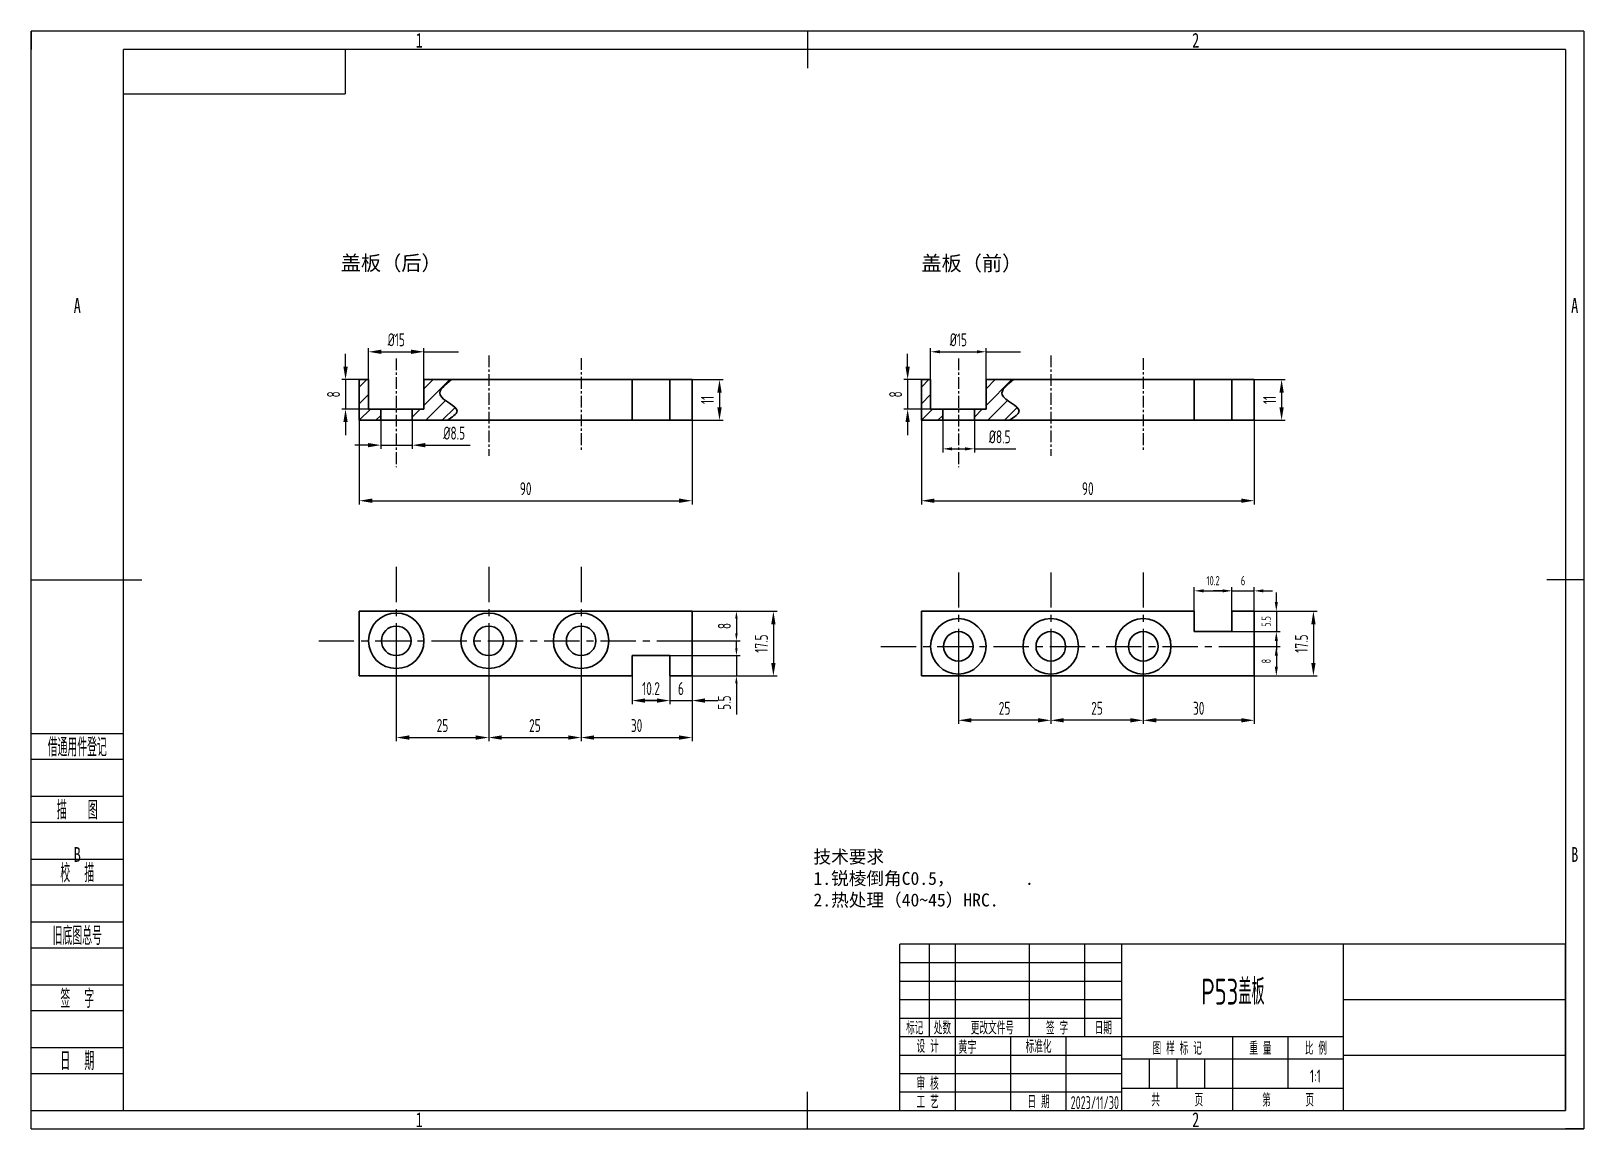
# Model space of a CAD drawing. Header units: millimetres. Extents: x 26 to 446, y 18 to 315.
import ezdxf
from ezdxf.enums import TextEntityAlignment as Align

# ---------------------------------------------------------------- set-up
doc = ezdxf.new("R2010")
doc.units = ezdxf.units.MM
doc.linetypes.add('CENTER', pattern=[50.8, 31.75, -6.35, 6.35, -6.35])
for name, color, linetype in [('1轮廓实线层', 7, 'Continuous'), ('2细线层', 4, 'Continuous'), ('5剖面线层', 2, 'Continuous'), ('6文字层', 3, 'Continuous'), ('7标注层', 4, 'Continuous'), ('图框层', 7, 'Continuous')]:
    doc.layers.add(name, color=color, linetype=linetype)
doc.layers.add('粗实线', color=7, linetype='Continuous', lineweight=30)
doc.styles.add('PC_TEXTSTYLE', font='ISOCP.SHX', dxfattribs={"width": 0.707, "bigfont": 'GBCBIG.SHX'})
doc.styles.get("Standard").update_dxf_attribs({"font": ''})
doc.styles.get('Standard').set_extended_font_data('SimSun')
doc.dimstyles.new('GB_LINEAR', dxfattribs={"dimtxt": 3.5, "dimasz": 3.5, "dimexe": 1, "dimexo": 0, "dimgap": 1.5, "dimtad": 1, "dimdsep": 46, "dimtxsty": 'PC_TEXTSTYLE', "dimcen": 0, "dimclrd": 256, "dimclrt": 3, "dimadec": 0, "dimazin": 2, "dimtp": 0.1, "dimtm": 0.1, "dimtfac": 0.71, "dimtdec": 3, "dimtmove": 0, "dimatfit": 3, "dimfxl": 0, "dimarcsym": 0})
doc.dimstyles.new('GB_ORDINATE', dxfattribs={"dimtxt": 3.5, "dimasz": 3.5, "dimexe": 1, "dimexo": 0, "dimgap": 1.5, "dimtad": 1, "dimdsep": 46, "dimtxsty": 'PC_TEXTSTYLE', "dimcen": 0, "dimclrd": 256, "dimclrt": 3, "dimadec": 0, "dimazin": 2, "dimtp": 0.1, "dimtm": 0.1, "dimtfac": 0.71, "dimtdec": 3, "dimtmove": 0, "dimatfit": 3, "dimfxl": 0, "dimarcsym": 0})

# ---------------------------------------------------------------- blocks, each defined once
blk = doc.blocks.new('ZwmFrameMain_A3^_^分区图框^_^landscape')
at = {"layer": '1轮廓实线层'}
for p, q in [((185, 292), (185, 282)), ((0, 0), (0, 287)), ((390, 287), (0, 287)), ((390, 287), (390, 0)), ((-25, 143.5), (5, 143.5)), ((395, 143.5), (385, 143.5)), ((185, -5), (185, 5)), ((0, 0), (390, 0))]:
    blk.add_line(p, q, dxfattribs=at)
at = {"layer": '2细线层'}
for p, q in [((-25, -5), (-25, 292)), ((395, 292), (-25, 292)), ((-25, 292), (-25, 287)), ((185, 292), (185, 287)), ((395, 292), (395, -5)), ((-25, 143.5), (0, 143.5)), ((395, 143.5), (390, 143.5)), ((-25, -5), (-25, 0)), ((185, -5), (185, 0)), ((-25, -5), (395, -5)), ((-25, -5), (0, -5)), ((395, -5), (390, -5))]:
    blk.add_line(p, q, dxfattribs=at)
at = {"layer": '6文字层', "width": 0.707}
for s, p in [('1', (80, 289.5)), ('2', (290, 289.5)), ('A', (-12.5, 217.75)), ('A', (392.5, 217.75)), ('B', (-12.5, 69.25)), ('B', (392.5, 69.25)), ('1', (80, -2.5)), ('2', (290, -2.5))]:
    blk.add_text(s, height=4, dxfattribs=at).set_placement(p, align=Align.MIDDLE)
blk = doc.blocks.new('ZwmFrameMain_标题栏1')
at = {"layer": '1轮廓实线层'}
for p, q in [((-180, 0), (-180, 45)), ((0, 45), (-180, 45)), ((-172, 20), (-172, 45)), ((-165, 20), (-165, 45)), ((-145, 20), (-145, 45)), ((-130, 20), (-130, 45)), ((-120, 0), (-120, 45)), ((0, 0), (0, 45)), ((-60, 30), (0, 30)), ((-180, 20), (-60, 20)), ((-165, 0), (-165, 20)), ((-150, 0), (-150, 20)), ((-135, 0), (-135, 20)), ((-60, 15), (0, 15)), ((-180, 0), (0, 0))]:
    blk.add_line(p, q, dxfattribs=at)
at = {"layer": '1轮廓实线层', "color": 7}
for p, q in [((-60, 0), (-60, 45)), ((-180, 25), (-120, 25))]:
    blk.add_line(p, q, dxfattribs=at)
at = {"layer": '2细线层'}
for p, q in [((-180, 40), (-120, 40)), ((-180, 35), (-120, 35)), ((-180, 30), (-120, 30)), ((-90, 0), (-90, 20)), ((-75, 6), (-75, 20)), ((-180, 15), (-120, 15)), ((-120, 14), (-60, 14)), ((-112.5, 6), (-112.5, 14)), ((-105, 6), (-105, 14)), ((-97.5, 6), (-97.5, 14)), ((-180, 10), (-120, 10)), ((-180, 5), (-120, 5)), ((-120, 6), (-60, 6))]:
    blk.add_line(p, q, dxfattribs=at)
at = {"layer": '6文字层', "style": 'PC_TEXTSTYLE', "width": 0.667}
for s, p in [('标记', (-176, 22.5)), ('处数', (-168.5, 22.5)), (' 更改文件号 ', (-155, 22.5)), (' 签 字 ', (-137.5, 22.5)), (' 日期 ', (-125, 22.5)), (' 设 计 ', (-172.5, 17.51)), (' 标准化 ', (-142.5, 17.51)), (' 图 样 标 记 ', (-105, 17)), (' 重 量 ', (-82.5, 17)), (' 比 例 ', (-67.5, 17)), (' 审 核 ', (-172.5, 7.5)), (' 工 艺 ', (-172.5, 2.5)), (' 日 期 ', (-142.5, 2.5)), ('共       页', (-105, 3)), ('第       页', (-75, 3))]:
    blk.add_text(s, height=3.5, dxfattribs=at).set_placement(p, align=Align.MIDDLE)
at = {"layer": '6文字层', "style": 'PC_TEXTSTYLE', "flags": 8}
for tag, height, width, p, p2 in [('企业名称', 5, 3.445461, (-54.29, 34.82), (-5.27, 34.82)), ('产品名称或材料标记', 7, 1.034456, (-113.46, 28.64), (-66.42, 28.64)), ('图样名称', 5, 3.480264, (-54.79, 19.98), (-5.27, 19.98)), ('标准化', 3.5, 1.756036, (-133.83, 15.37), (-120.75, 15.37)), ('审核', 3.5, 2.723972, (-163.99, 5.37), (-150.63, 5.37)), ('重量', 3.5, 2.448074, (-88.46, 7.54), (-76.55, 7.54)), ('比例', 3.5, 2.367734, (-73.35, 7.54), (-61.93, 7.54)), ('图样代号', 5, 3.489916, (-54.79, 5.63), (-5.52, 5.63)), ('工艺', 3.5, 2.851598, (-164.21, 0.37), (-150.89, 0.37)), ('共几页', 3.5, 0.953151, (-108.58, 1.48), (-101.56, 1.48)), ('日期', 3.5, 2.733185, (-133.83, 0.37), (-120.75, 0.37))]:
    blk.add_attdef(tag, text='', height=height, dxfattribs=dict(at, width=width)).set_placement(p, p2, align=Align.FIT)
at = {"layer": '6文字层', "style": 'PC_TEXTSTYLE', "width": 9.901758, "flags": 8}
blk.add_attdef('设计', text='', height=3.5, rotation=359.5768, dxfattribs=at).set_placement((-164.23, 15.37), (-150.37, 15.27), align=Align.FIT)
at = {"layer": '6文字层', "color": 3, "style": 'PC_TEXTSTYLE', "width": 0.96618, "flags": 8}
blk.add_attdef('第几页', text='', height=3.5, dxfattribs=at).set_placement((-78.29, 1.5), (-71.16, 1.5), align=Align.FIT)
at = {"layer": '6文字层', "color": 0, "style": 'PC_TEXTSTYLE', "width": 0.715273, "flags": 8}
blk.add_attdef('图纸张数', text='', height=3.5, dxfattribs=at).set_placement((-2.66, -3.87), (4.46, -3.87), align=Align.FIT)
blk = doc.blocks.new('ZwmFrameMain_图样代号')
at = {"layer": '2细线层', "linetype": 'Continuous'}
for p in [(60, 0), (0, -12)]:
    blk.add_line(p, (60, -12), dxfattribs=at)
at = {"layer": '6文字层', "style": 'PC_TEXTSTYLE', "width": 2.827942}
blk.add_attdef('图样代号', text='', height=7, rotation=180, dxfattribs=at).set_placement((58.24, -2.4), (2.35, -2.4), align=Align.FIT)
blk = doc.blocks.new('ZwmFrameMain_附加栏')
at = {"layer": '2细线层'}
for p, q in [((-25, 102), (0, 102)), ((-25, 95), (0, 95)), ((-25, 85), (0, 85)), ((-25, 78), (0, 78)), ((-25, 68), (0, 68)), ((-25, 61), (0, 61)), ((-25, 51), (0, 51)), ((-25, 44), (0, 44)), ((-25, 34), (0, 34)), ((-25, 27), (0, 27)), ((-25, 17), (0, 17)), ((-25, 10), (0, 10)), ((-25, 0), (0, 0))]:
    blk.add_line(p, q, dxfattribs=at)
at = {"layer": '6文字层', "color": 3, "style": 'PC_TEXTSTYLE'}
for s, width, p in [('借通用件登记', 0.667, (-12.5, 98.5)), ('描   图', 0.6667, (-12.5, 81.5)), ('校  描', 0.667, (-12.5, 64.5)), ('旧底图总号', 0.667, (-12.5, 47.5)), ('签  字', 0.667, (-12.5, 30.5)), ('日  期', 0.667, (-12.49, 13.6))]:
    blk.add_text(s, height=5, dxfattribs=dict(at, width=width)).set_placement(p, align=Align.MIDDLE)
at = {"layer": '6文字层', "style": 'PC_TEXTSTYLE'}
for tag, width, p, p2 in [('借通用件登记', 0.671328, (-23.44, 86.36), (-1.25, 86.36)), ('描图', 2.120922, (-23.44, 69.36), (-1.25, 69.36)), ('校图', 2.149976, (-23.75, 52.06), (-1.25, 52.06)), ('旧底图总号', 0.761452, (-22.84, 35.67), (-1.86, 35.67)), ('签字', 2.026939, (-23.14, 18.37), (-1.56, 18.37)), ('日期', 1.89999, (-22.84, 1.37), (-2.17, 1.37))]:
    blk.add_attdef(tag, text='', height=5, dxfattribs=dict(at, width=width)).set_placement(p, p2, align=Align.FIT)
blk = doc.blocks.new('*D5')
at = {"layer": '7标注层', "lineweight": -2}
for p, q in [((110.99, 224.33), (110.99, 227.83)), ((110.99, 220.83), (110.99, 212.83)), ((110.99, 209.33), (110.99, 205.83))]:
    blk.add_line(p, q, dxfattribs=at)
at = {"layer": '7标注层', "color": 0, "lineweight": -2}
for p, q in [((117.21, 220.83), (109.99, 220.83)), ((117.21, 212.83), (109.99, 212.83))]:
    blk.add_line(p, q, dxfattribs=at)
at = {"layer": '7标注层'}
for points in [[(110.41, 224.33), (111.58, 224.33), (110.99, 220.83)], [(111.58, 209.33), (110.41, 209.33), (110.99, 212.83)]]:
    blk.add_solid(points, dxfattribs=at)
at = {"layer": 'Defpoints', "color": 0}
for p in [(117.21, 220.83), (110.99, 212.83), (117.21, 212.83)]:
    blk.add_point(p, dxfattribs=at)
at = {"layer": '7标注层', "color": 3, "insert": (107.74, 216.83), "char_height": 3.5, "attachment_point": 5, "rotation": 90, "style": 'PC_TEXTSTYLE'}
blk.add_mtext('8', dxfattribs=at)
blk = doc.blocks.new('*D6')
at = {"layer": '7标注层', "color": 0, "lineweight": -2}
for p, q in [((120.54, 209.83), (120.54, 202.1)), ((129.04, 209.83), (129.04, 202.1))]:
    blk.add_line(p, q, dxfattribs=at)
at = {"layer": '7标注层', "lineweight": -2}
for p, q in [((117.04, 203.1), (113.54, 203.1)), ((120.54, 203.1), (129.04, 203.1)), ((132.54, 203.1), (144.73, 203.1))]:
    blk.add_line(p, q, dxfattribs=at)
at = {"layer": '7标注层'}
for points in [[(117.04, 202.52), (117.04, 203.68), (120.54, 203.1)], [(132.54, 203.68), (132.54, 202.52), (129.04, 203.1)]]:
    blk.add_solid(points, dxfattribs=at)
at = {"layer": 'Defpoints', "color": 0}
for p in [(120.54, 209.83), (129.04, 209.83), (129.04, 203.1)]:
    blk.add_point(p, dxfattribs=at)
at = {"layer": '7标注层', "color": 3, "insert": (140.38, 206.35), "char_height": 3.5, "attachment_point": 5, "style": 'PC_TEXTSTYLE'}
blk.add_mtext('%%C8.5', dxfattribs=at)
blk = doc.blocks.new('*D7')
at = {"layer": '7标注层', "color": 0, "lineweight": -2}
for p, q in [((117.21, 220.83), (117.21, 229.36)), ((132.21, 220.83), (132.21, 229.36))]:
    blk.add_line(p, q, dxfattribs=at)
at = {"layer": '7标注层', "lineweight": -2}
blk.add_line((120.71, 228.36), (128.71, 228.36), dxfattribs=at)
at = {"layer": '7标注层'}
for points in [[(120.71, 228.94), (120.71, 227.77), (117.21, 228.36)], [(128.71, 227.77), (128.71, 228.94), (132.21, 228.36)]]:
    blk.add_solid(points, dxfattribs=at)
at = {"layer": 'Defpoints', "color": 0}
for p in [(132.21, 228.36), (117.21, 220.83), (132.21, 220.83)]:
    blk.add_point(p, dxfattribs=at)
at = {"layer": '7标注层', "color": 3, "insert": (124.71, 231.61), "char_height": 3.5, "attachment_point": 5, "style": 'PC_TEXTSTYLE'}
blk.add_mtext('%%C15', dxfattribs=at)
blk = doc.blocks.new('*D8')
at = {"layer": '7标注层', "color": 0, "lineweight": -2}
for p, q in [((204.71, 220.83), (213.13, 220.83)), ((204.71, 209.83), (213.13, 209.83))]:
    blk.add_line(p, q, dxfattribs=at)
at = {"layer": '7标注层', "lineweight": -2}
blk.add_line((212.13, 217.33), (212.13, 213.33), dxfattribs=at)
at = {"layer": '7标注层'}
for points in [[(212.72, 217.33), (211.55, 217.33), (212.13, 220.83)], [(211.55, 213.33), (212.72, 213.33), (212.13, 209.83)]]:
    blk.add_solid(points, dxfattribs=at)
at = {"layer": 'Defpoints', "color": 0}
for p in [(204.71, 220.83), (204.71, 209.83), (212.13, 209.83)]:
    blk.add_point(p, dxfattribs=at)
at = {"layer": '7标注层', "color": 3, "insert": (208.88, 215.33), "char_height": 3.5, "attachment_point": 5, "rotation": 90, "style": 'PC_TEXTSTYLE'}
blk.add_mtext('11', dxfattribs=at)
blk = doc.blocks.new('*D9')
at = {"layer": '7标注层', "color": 0, "lineweight": -2}
for p, q in [((114.71, 209.83), (114.71, 187.07)), ((204.71, 209.83), (204.71, 187.07))]:
    blk.add_line(p, q, dxfattribs=at)
at = {"layer": '7标注层', "lineweight": -2}
blk.add_line((118.21, 188.07), (201.21, 188.07), dxfattribs=at)
at = {"layer": '7标注层'}
for points in [[(118.21, 188.66), (118.21, 187.49), (114.71, 188.07)], [(201.21, 187.49), (201.21, 188.66), (204.71, 188.07)]]:
    blk.add_solid(points, dxfattribs=at)
at = {"layer": 'Defpoints', "color": 0}
for p in [(114.71, 209.83), (204.71, 209.83), (204.71, 188.07)]:
    blk.add_point(p, dxfattribs=at)
at = {"layer": '7标注层', "color": 3, "insert": (159.71, 191.32), "char_height": 3.5, "attachment_point": 5, "style": 'PC_TEXTSTYLE'}
blk.add_mtext('90', dxfattribs=at)
blk = doc.blocks.new('*D10')
at = {"layer": '7标注层', "color": 0, "lineweight": -2}
for p, q in [((188.51, 140.67), (188.51, 133)), ((198.71, 140.67), (198.71, 133))]:
    blk.add_line(p, q, dxfattribs=at)
at = {"layer": '7标注层', "lineweight": -2}
blk.add_line((192.01, 134), (195.21, 134), dxfattribs=at)
at = {"layer": '7标注层'}
for points in [[(192.01, 134.59), (192.01, 133.42), (188.51, 134)], [(195.21, 133.42), (195.21, 134.59), (198.71, 134)]]:
    blk.add_solid(points, dxfattribs=at)
at = {"layer": 'Defpoints', "color": 0}
for p in [(188.51, 140.67), (198.71, 140.67), (198.71, 134)]:
    blk.add_point(p, dxfattribs=at)
at = {"layer": '7标注层', "color": 3, "insert": (193.61, 137.25), "char_height": 3.5, "attachment_point": 5, "style": 'PC_TEXTSTYLE'}
blk.add_mtext('10.2', dxfattribs=at)
blk = doc.blocks.new('*D11')
at = {"layer": '7标注层', "color": 0, "lineweight": -2}
for p, q in [((198.71, 140.67), (198.71, 133)), ((204.71, 140.67), (204.71, 133))]:
    blk.add_line(p, q, dxfattribs=at)
at = {"layer": '7标注层', "lineweight": -2}
for p, q in [((195.21, 134), (191.71, 134)), ((198.71, 134), (204.71, 134)), ((208.21, 134), (211.71, 134))]:
    blk.add_line(p, q, dxfattribs=at)
at = {"layer": '7标注层'}
for points in [[(195.21, 133.42), (195.21, 134.59), (198.71, 134)], [(208.21, 134.59), (208.21, 133.42), (204.71, 134)]]:
    blk.add_solid(points, dxfattribs=at)
at = {"layer": 'Defpoints', "color": 0}
for p in [(198.71, 140.67), (204.71, 140.67), (204.71, 134)]:
    blk.add_point(p, dxfattribs=at)
at = {"layer": '7标注层', "color": 3, "insert": (201.71, 137.25), "char_height": 3.5, "attachment_point": 5, "style": 'PC_TEXTSTYLE'}
blk.add_mtext('6', dxfattribs=at)
blk = doc.blocks.new('*D12')
at = {"layer": '7标注层', "color": 0, "lineweight": -2}
for p, q in [((124.71, 150.17), (124.71, 123)), ((149.71, 150.17), (149.71, 123))]:
    blk.add_line(p, q, dxfattribs=at)
at = {"layer": '7标注层', "lineweight": -2}
blk.add_line((128.21, 124), (146.21, 124), dxfattribs=at)
at = {"layer": '7标注层'}
for points in [[(128.21, 124.59), (128.21, 123.42), (124.71, 124)], [(146.21, 123.42), (146.21, 124.59), (149.71, 124)]]:
    blk.add_solid(points, dxfattribs=at)
at = {"layer": 'Defpoints', "color": 0}
for p in [(124.71, 150.17), (149.71, 150.17), (149.71, 124)]:
    blk.add_point(p, dxfattribs=at)
at = {"layer": '7标注层', "color": 3, "insert": (137.21, 127.25), "char_height": 3.5, "attachment_point": 5, "style": 'PC_TEXTSTYLE'}
blk.add_mtext('25', dxfattribs=at)
blk = doc.blocks.new('*D13')
at = {"layer": '7标注层', "color": 0, "lineweight": -2}
for p, q in [((149.71, 150.17), (149.71, 123)), ((174.71, 150.17), (174.71, 123))]:
    blk.add_line(p, q, dxfattribs=at)
at = {"layer": '7标注层', "lineweight": -2}
blk.add_line((153.21, 124), (171.21, 124), dxfattribs=at)
at = {"layer": '7标注层'}
for points in [[(153.21, 124.59), (153.21, 123.42), (149.71, 124)], [(171.21, 123.42), (171.21, 124.59), (174.71, 124)]]:
    blk.add_solid(points, dxfattribs=at)
at = {"layer": 'Defpoints', "color": 0}
for p in [(149.71, 150.17), (174.71, 150.17), (174.71, 124)]:
    blk.add_point(p, dxfattribs=at)
at = {"layer": '7标注层', "color": 3, "insert": (162.21, 127.25), "char_height": 3.5, "attachment_point": 5, "style": 'PC_TEXTSTYLE'}
blk.add_mtext('25', dxfattribs=at)
blk = doc.blocks.new('*D14')
at = {"layer": '7标注层', "color": 0, "lineweight": -2}
for p, q in [((174.71, 150.17), (174.71, 123)), ((204.71, 150.17), (204.71, 123))]:
    blk.add_line(p, q, dxfattribs=at)
at = {"layer": '7标注层', "lineweight": -2}
blk.add_line((178.21, 124), (201.21, 124), dxfattribs=at)
at = {"layer": '7标注层'}
for points in [[(178.21, 124.59), (178.21, 123.42), (174.71, 124)], [(201.21, 123.42), (201.21, 124.59), (204.71, 124)]]:
    blk.add_solid(points, dxfattribs=at)
at = {"layer": 'Defpoints', "color": 0}
for p in [(174.71, 150.17), (204.71, 150.17), (204.71, 124)]:
    blk.add_point(p, dxfattribs=at)
at = {"layer": '7标注层', "color": 3, "insert": (189.71, 127.25), "char_height": 3.5, "attachment_point": 5, "style": 'PC_TEXTSTYLE'}
blk.add_mtext('30', dxfattribs=at)
blk = doc.blocks.new('*D15')
at = {"layer": '7标注层', "color": 0, "lineweight": -2}
for p, q in [((204.71, 158.17), (217.71, 158.17)), ((204.71, 150.17), (217.71, 150.17))]:
    blk.add_line(p, q, dxfattribs=at)
at = {"layer": '7标注层', "lineweight": -2}
blk.add_line((216.71, 156.17), (216.71, 152.17), dxfattribs=at)
at = {"layer": '7标注层'}
for points in [[(217.04, 156.17), (216.38, 156.17), (216.71, 158.17)], [(216.38, 152.17), (217.04, 152.17), (216.71, 150.17)]]:
    blk.add_solid(points, dxfattribs=at)
at = {"layer": 'Defpoints', "color": 0}
for p in [(204.71, 158.17), (204.71, 150.17), (216.71, 150.17)]:
    blk.add_point(p, dxfattribs=at)
at = {"layer": '7标注层', "color": 3, "insert": (213.46, 154.17), "char_height": 3.5, "attachment_point": 5, "rotation": 90, "style": 'PC_TEXTSTYLE'}
blk.add_mtext('8', dxfattribs=at)
blk = doc.blocks.new('*D17')
at = {"layer": '7标注层', "lineweight": -2}
for p, q in [((216.71, 148.17), (216.71, 150.17)), ((216.71, 146.17), (216.71, 140.67)), ((216.71, 138.67), (216.71, 130.2))]:
    blk.add_line(p, q, dxfattribs=at)
at = {"layer": '7标注层', "color": 0, "lineweight": -2}
for p, q in [((198.71, 146.17), (217.71, 146.17)), ((198.71, 140.67), (217.71, 140.67))]:
    blk.add_line(p, q, dxfattribs=at)
at = {"layer": '7标注层'}
for points in [[(216.38, 148.17), (217.04, 148.17), (216.71, 146.17)], [(217.04, 138.67), (216.38, 138.67), (216.71, 140.67)]]:
    blk.add_solid(points, dxfattribs=at)
at = {"layer": 'Defpoints', "color": 0}
for p in [(198.71, 146.17), (198.71, 140.67), (216.71, 140.67)]:
    blk.add_point(p, dxfattribs=at)
at = {"layer": '7标注层', "color": 3, "insert": (213.46, 133.44), "char_height": 3.5, "attachment_point": 5, "rotation": 90, "style": 'PC_TEXTSTYLE'}
blk.add_mtext('5.5', dxfattribs=at)
blk = doc.blocks.new('*D18')
at = {"layer": '7标注层', "color": 0, "lineweight": -2}
for p, q in [((204.71, 158.17), (227.71, 158.17)), ((204.71, 140.67), (227.71, 140.67))]:
    blk.add_line(p, q, dxfattribs=at)
at = {"layer": '7标注层', "lineweight": -2}
blk.add_line((226.71, 154.67), (226.71, 144.17), dxfattribs=at)
at = {"layer": '7标注层'}
for points in [[(227.29, 154.67), (226.13, 154.67), (226.71, 158.17)], [(226.13, 144.17), (227.29, 144.17), (226.71, 140.67)]]:
    blk.add_solid(points, dxfattribs=at)
at = {"layer": 'Defpoints', "color": 0}
for p in [(204.71, 158.17), (204.71, 140.67), (226.71, 140.67)]:
    blk.add_point(p, dxfattribs=at)
at = {"layer": '7标注层', "color": 3, "insert": (223.46, 149.42), "char_height": 3.5, "attachment_point": 5, "rotation": 90, "style": 'PC_TEXTSTYLE'}
blk.add_mtext('17.5', dxfattribs=at)
blk = doc.blocks.new('*D19')
at = {"layer": '7标注层', "lineweight": -2}
for p, q in [((263.02, 224.33), (263.02, 227.83)), ((263.02, 220.83), (263.02, 212.83)), ((263.02, 209.33), (263.02, 205.83))]:
    blk.add_line(p, q, dxfattribs=at)
at = {"layer": '7标注层', "color": 0, "lineweight": -2}
for p, q in [((269.24, 220.83), (262.02, 220.83)), ((269.24, 212.83), (262.02, 212.83))]:
    blk.add_line(p, q, dxfattribs=at)
at = {"layer": '7标注层'}
for points in [[(262.44, 224.33), (263.6, 224.33), (263.02, 220.83)], [(263.6, 209.33), (262.44, 209.33), (263.02, 212.83)]]:
    blk.add_solid(points, dxfattribs=at)
at = {"layer": 'Defpoints', "color": 0}
for p in [(269.24, 220.83), (263.02, 212.83), (269.24, 212.83)]:
    blk.add_point(p, dxfattribs=at)
at = {"layer": '7标注层', "color": 3, "insert": (259.77, 216.83), "char_height": 3.5, "attachment_point": 5, "rotation": 90, "style": 'PC_TEXTSTYLE'}
blk.add_mtext('8', dxfattribs=at)
blk = doc.blocks.new('*D20')
at = {"layer": '7标注层', "color": 0, "lineweight": -2}
for p, q in [((272.56, 209.83), (272.56, 201.1)), ((281.06, 209.83), (281.06, 201.1))]:
    blk.add_line(p, q, dxfattribs=at)
at = {"layer": '7标注层', "lineweight": -2}
for p, q in [((275.06, 202.1), (278.56, 202.1)), ((281.06, 202.1), (292.25, 202.1))]:
    blk.add_line(p, q, dxfattribs=at)
at = {"layer": '7标注层'}
for points in [[(275.06, 202.52), (275.06, 201.68), (272.56, 202.1)], [(278.56, 201.68), (278.56, 202.52), (281.06, 202.1)]]:
    blk.add_solid(points, dxfattribs=at)
at = {"layer": 'Defpoints', "color": 0}
for p in [(272.56, 209.83), (281.06, 209.83), (281.06, 202.1)]:
    blk.add_point(p, dxfattribs=at)
at = {"layer": '7标注层', "color": 3, "insert": (287.91, 205.35), "char_height": 3.5, "attachment_point": 5, "style": 'PC_TEXTSTYLE'}
blk.add_mtext('%%C8.5', dxfattribs=at)
blk = doc.blocks.new('*D21')
at = {"layer": '7标注层', "color": 0, "lineweight": -2}
for p, q in [((269.24, 220.83), (269.24, 229.36)), ((284.24, 220.83), (284.24, 229.36))]:
    blk.add_line(p, q, dxfattribs=at)
at = {"layer": '7标注层', "lineweight": -2}
blk.add_line((271.74, 228.36), (281.74, 228.36), dxfattribs=at)
at = {"layer": '7标注层'}
for points in [[(271.74, 228.77), (271.74, 227.94), (269.24, 228.36)], [(281.74, 227.94), (281.74, 228.77), (284.24, 228.36)]]:
    blk.add_solid(points, dxfattribs=at)
at = {"layer": 'Defpoints', "color": 0}
for p in [(284.24, 228.36), (269.24, 220.83), (284.24, 220.83)]:
    blk.add_point(p, dxfattribs=at)
at = {"layer": '7标注层', "color": 3, "insert": (276.74, 231.61), "char_height": 3.5, "attachment_point": 5, "style": 'PC_TEXTSTYLE'}
blk.add_mtext('%%C15', dxfattribs=at)
blk = doc.blocks.new('*D22')
at = {"layer": '7标注层', "color": 0, "lineweight": -2}
for p, q in [((356.74, 220.83), (365.16, 220.83)), ((356.74, 209.83), (365.16, 209.83))]:
    blk.add_line(p, q, dxfattribs=at)
at = {"layer": '7标注层', "lineweight": -2}
blk.add_line((364.16, 217.33), (364.16, 213.33), dxfattribs=at)
at = {"layer": '7标注层'}
for points in [[(364.74, 217.33), (363.58, 217.33), (364.16, 220.83)], [(363.58, 213.33), (364.74, 213.33), (364.16, 209.83)]]:
    blk.add_solid(points, dxfattribs=at)
at = {"layer": 'Defpoints', "color": 0}
for p in [(356.74, 220.83), (356.74, 209.83), (364.16, 209.83)]:
    blk.add_point(p, dxfattribs=at)
at = {"layer": '7标注层', "color": 3, "insert": (360.91, 215.33), "char_height": 3.5, "attachment_point": 5, "rotation": 90, "style": 'PC_TEXTSTYLE'}
blk.add_mtext('11', dxfattribs=at)
blk = doc.blocks.new('*D23')
at = {"layer": '7标注层', "color": 0, "lineweight": -2}
for p, q in [((266.74, 209.83), (266.74, 187.07)), ((356.74, 209.83), (356.74, 187.07))]:
    blk.add_line(p, q, dxfattribs=at)
at = {"layer": '7标注层', "lineweight": -2}
blk.add_line((270.24, 188.07), (353.24, 188.07), dxfattribs=at)
at = {"layer": '7标注层'}
for points in [[(270.24, 188.66), (270.24, 187.49), (266.74, 188.07)], [(353.24, 187.49), (353.24, 188.66), (356.74, 188.07)]]:
    blk.add_solid(points, dxfattribs=at)
at = {"layer": 'Defpoints', "color": 0}
for p in [(266.74, 209.83), (356.74, 209.83), (356.74, 188.07)]:
    blk.add_point(p, dxfattribs=at)
at = {"layer": '7标注层', "color": 3, "insert": (311.74, 191.32), "char_height": 3.5, "attachment_point": 5, "style": 'PC_TEXTSTYLE'}
blk.add_mtext('90', dxfattribs=at)
blk = doc.blocks.new('*D25')
at = {"layer": '7标注层', "color": 0, "lineweight": -2}
for p, q in [((356.74, 148.67), (363.74, 148.67)), ((356.74, 140.67), (363.74, 140.67))]:
    blk.add_line(p, q, dxfattribs=at)
at = {"layer": '7标注层', "lineweight": -2}
blk.add_line((362.74, 146.17), (362.74, 143.17), dxfattribs=at)
at = {"layer": '7标注层'}
for points in [[(363.15, 146.17), (362.32, 146.17), (362.74, 148.67)], [(362.32, 143.17), (363.15, 143.17), (362.74, 140.67)]]:
    blk.add_solid(points, dxfattribs=at)
at = {"layer": 'Defpoints', "color": 0}
for p in [(356.74, 148.67), (356.74, 140.67), (362.74, 140.67)]:
    blk.add_point(p, dxfattribs=at)
at = {"layer": '7标注层', "color": 3, "insert": (359.99, 144.67), "char_height": 2.5, "attachment_point": 5, "rotation": 90, "style": 'PC_TEXTSTYLE'}
blk.add_mtext('8', dxfattribs=at)
blk = doc.blocks.new('*D26')
at = {"layer": '7标注层', "color": 0, "lineweight": -2}
for p, q in [((356.74, 158.17), (373.77, 158.17)), ((356.74, 140.67), (373.77, 140.67))]:
    blk.add_line(p, q, dxfattribs=at)
at = {"layer": '7标注层', "lineweight": -2}
blk.add_line((372.77, 154.67), (372.77, 144.17), dxfattribs=at)
at = {"layer": '7标注层'}
for points in [[(373.35, 154.67), (372.19, 154.67), (372.77, 158.17)], [(372.19, 144.17), (373.35, 144.17), (372.77, 140.67)]]:
    blk.add_solid(points, dxfattribs=at)
at = {"layer": 'Defpoints', "color": 0}
for p in [(356.74, 158.17), (356.74, 140.67), (372.77, 140.67)]:
    blk.add_point(p, dxfattribs=at)
at = {"layer": '7标注层', "color": 3, "insert": (369.52, 149.42), "char_height": 3.5, "attachment_point": 5, "rotation": 90, "style": 'PC_TEXTSTYLE'}
blk.add_mtext('17.5', dxfattribs=at)
blk = doc.blocks.new('*D27')
at = {"layer": '7标注层', "color": 0, "lineweight": -2}
for p, q in [((326.74, 148.67), (326.74, 127.67)), ((356.74, 148.67), (356.74, 127.67))]:
    blk.add_line(p, q, dxfattribs=at)
at = {"layer": '7标注层', "lineweight": -2}
blk.add_line((353.24, 128.67), (330.24, 128.67), dxfattribs=at)
at = {"layer": '7标注层'}
for points in [[(330.24, 129.25), (330.24, 128.09), (326.74, 128.67)], [(353.24, 128.09), (353.24, 129.25), (356.74, 128.67)]]:
    blk.add_solid(points, dxfattribs=at)
at = {"layer": 'Defpoints', "color": 0}
for p in [(326.74, 148.67), (356.74, 148.67), (326.74, 128.67)]:
    blk.add_point(p, dxfattribs=at)
at = {"layer": '7标注层', "color": 3, "insert": (341.74, 131.92), "char_height": 3.5, "attachment_point": 5, "style": 'PC_TEXTSTYLE'}
blk.add_mtext('30', dxfattribs=at)
blk = doc.blocks.new('*D28')
at = {"layer": '7标注层', "color": 0, "lineweight": -2}
for p, q in [((301.74, 148.67), (301.74, 127.67)), ((326.74, 148.67), (326.74, 127.67))]:
    blk.add_line(p, q, dxfattribs=at)
at = {"layer": '7标注层', "lineweight": -2}
blk.add_line((323.24, 128.67), (305.24, 128.67), dxfattribs=at)
at = {"layer": '7标注层'}
for points in [[(305.24, 129.25), (305.24, 128.09), (301.74, 128.67)], [(323.24, 128.09), (323.24, 129.25), (326.74, 128.67)]]:
    blk.add_solid(points, dxfattribs=at)
at = {"layer": 'Defpoints', "color": 0}
for p in [(301.74, 148.67), (326.74, 148.67), (301.74, 128.67)]:
    blk.add_point(p, dxfattribs=at)
at = {"layer": '7标注层', "color": 3, "insert": (314.24, 131.92), "char_height": 3.5, "attachment_point": 5, "style": 'PC_TEXTSTYLE'}
blk.add_mtext('25', dxfattribs=at)
blk = doc.blocks.new('*D29')
at = {"layer": '7标注层', "color": 0, "lineweight": -2}
for p, q in [((276.74, 148.67), (276.74, 127.67)), ((301.74, 148.67), (301.74, 127.67))]:
    blk.add_line(p, q, dxfattribs=at)
at = {"layer": '7标注层', "lineweight": -2}
blk.add_line((298.24, 128.67), (280.24, 128.67), dxfattribs=at)
at = {"layer": '7标注层'}
for points in [[(280.24, 129.25), (280.24, 128.09), (276.74, 128.67)], [(298.24, 128.09), (298.24, 129.25), (301.74, 128.67)]]:
    blk.add_solid(points, dxfattribs=at)
at = {"layer": 'Defpoints', "color": 0}
for p in [(276.74, 148.67), (301.74, 148.67), (276.74, 128.67)]:
    blk.add_point(p, dxfattribs=at)
at = {"layer": '7标注层', "color": 3, "insert": (289.24, 131.92), "char_height": 3.5, "attachment_point": 5, "style": 'PC_TEXTSTYLE'}
blk.add_mtext('25', dxfattribs=at)
blk = doc.blocks.new('*D30')
at = {"layer": '7标注层', "color": 0, "lineweight": -2}
for p, q in [((340.54, 152.67), (340.54, 164.69)), ((350.74, 152.67), (350.74, 164.69))]:
    blk.add_line(p, q, dxfattribs=at)
at = {"layer": '7标注层', "lineweight": -2}
blk.add_line((343.04, 163.69), (348.24, 163.69), dxfattribs=at)
at = {"layer": '7标注层'}
for points in [[(343.04, 164.1), (343.04, 163.27), (340.54, 163.69)], [(348.24, 163.27), (348.24, 164.1), (350.74, 163.69)]]:
    blk.add_solid(points, dxfattribs=at)
at = {"layer": 'Defpoints', "color": 0}
for p in [(350.74, 163.69), (340.54, 152.67), (350.74, 152.67)]:
    blk.add_point(p, dxfattribs=at)
at = {"layer": '7标注层', "color": 3, "insert": (345.64, 166.44), "char_height": 2.5, "attachment_point": 5, "style": 'PC_TEXTSTYLE'}
blk.add_mtext('10.2', dxfattribs=at)
blk = doc.blocks.new('*D31')
at = {"layer": '7标注层', "color": 0, "lineweight": -2}
for p, q in [((350.74, 158.17), (350.74, 164.69)), ((356.74, 158.17), (356.74, 164.69))]:
    blk.add_line(p, q, dxfattribs=at)
at = {"layer": '7标注层', "lineweight": -2}
for p, q in [((348.24, 163.69), (345.74, 163.69)), ((350.74, 163.69), (356.74, 163.69)), ((359.24, 163.69), (361.74, 163.69))]:
    blk.add_line(p, q, dxfattribs=at)
at = {"layer": '7标注层'}
for points in [[(348.24, 163.27), (348.24, 164.1), (350.74, 163.69)], [(359.24, 164.1), (359.24, 163.27), (356.74, 163.69)]]:
    blk.add_solid(points, dxfattribs=at)
at = {"layer": 'Defpoints', "color": 0}
for p in [(356.74, 163.69), (350.74, 158.17), (356.74, 158.17)]:
    blk.add_point(p, dxfattribs=at)
at = {"layer": '7标注层', "color": 3, "insert": (353.74, 166.44), "char_height": 2.5, "attachment_point": 5, "style": 'PC_TEXTSTYLE'}
blk.add_mtext('6', dxfattribs=at)
blk = doc.blocks.new('*D32')
at = {"layer": '7标注层', "lineweight": -2}
for p, q in [((362.74, 160.69), (362.74, 163.21)), ((362.74, 158.17), (362.74, 152.67)), ((362.74, 150.15), (362.74, 147.63))]:
    blk.add_line(p, q, dxfattribs=at)
at = {"layer": '7标注层', "color": 0, "lineweight": -2}
for p, q in [((350.74, 158.17), (363.74, 158.17)), ((350.74, 152.67), (363.74, 152.67))]:
    blk.add_line(p, q, dxfattribs=at)
at = {"layer": '7标注层'}
for points in [[(362.32, 160.69), (363.16, 160.69), (362.74, 158.17)], [(363.16, 150.15), (362.32, 150.15), (362.74, 152.67)]]:
    blk.add_solid(points, dxfattribs=at)
at = {"layer": 'Defpoints', "color": 0}
for p in [(350.74, 158.17), (350.74, 152.67), (362.74, 152.67)]:
    blk.add_point(p, dxfattribs=at)
at = {"layer": '7标注层', "color": 3, "insert": (359.99, 155.42), "char_height": 2.5, "attachment_point": 5, "rotation": 90, "style": 'PC_TEXTSTYLE'}
blk.add_mtext('5.5', dxfattribs=at)

msp = doc.modelspace()

# ---------------------------------------------------------------- hatches: boundary and pattern name
at = {"layer": '5剖面线层'}
h = msp.add_hatch(dxfattribs=at)
h.set_pattern_fill('ANSI31', color=256)
h.set_pattern_definition([(45, (114.7116, 209.8324), (-2.24506, 2.24506), [])])
edge = h.paths.add_edge_path()
edge.add_line((129.036, 209.832), (129.036, 212.832))
edge.add_line((129.036, 212.832), (132.212, 212.832))
edge.add_line((132.212, 212.832), (132.212, 220.832))
edge.add_line((132.212, 220.832), (139.662, 220.832))
edge.add_spline(control_points=[(139.662, 220.832), (137.884, 219.426), (133.902, 216.275), (143.435, 212.975), (139.831, 210.668), (138.525, 209.832)], knot_values=[0, 0, 0, 0, 5.1307123, 11.4898554, 15.1035691, 15.1035691, 15.1035691, 15.1035691], degree=3, periodic=0)
edge.add_line((138.525, 209.832), (129.036, 209.832))
h.paths.add_polyline_path([(114.712, 209.832), (114.712, 220.832), (117.212, 220.832), (117.212, 212.832), (120.536, 212.832), (120.536, 209.832)])
h = msp.add_hatch(dxfattribs=at)
h.set_pattern_fill('ANSI31', color=256)
h.set_pattern_definition([(45, (266.7375, 209.8324), (-2.24506, 2.24506), [])])
edge = h.paths.add_edge_path()
edge.add_line((281.062, 209.832), (281.062, 212.832))
edge.add_line((281.062, 212.832), (284.238, 212.832))
edge.add_line((284.238, 212.832), (284.238, 220.832))
edge.add_line((284.238, 220.832), (291.688, 220.832))
edge.add_spline(control_points=[(291.688, 220.832), (289.91, 219.426), (285.928, 216.275), (295.461, 212.975), (291.856, 210.668), (290.551, 209.832)], knot_values=[0, 0, 0, 0, 5.1307123, 11.4898554, 15.1035691, 15.1035691, 15.1035691, 15.1035691], degree=3, periodic=0)
edge.add_line((290.551, 209.832), (281.062, 209.832))
h.paths.add_polyline_path([(266.738, 209.832), (266.738, 220.832), (269.238, 220.832), (269.238, 212.832), (272.562, 212.832), (272.562, 209.832)])

# ---------------------------------------------------------------- linework, layer by layer
at = {"layer": '1轮廓实线层', "linetype": 'CENTER', "ltscale": 0.1}
for p, q in [((149.712, 227.381), (149.712, 200.232)), ((301.738, 227.381), (301.738, 200.232)), ((124.712, 226.569), (124.712, 197.182)), ((174.712, 226.636), (174.712, 201.654)), ((276.738, 226.569), (276.738, 197.182)), ((326.738, 226.636), (326.738, 201.654))]:
    msp.add_line(p, q, dxfattribs=at)
at = {"layer": '1轮廓实线层', "linetype": 'CENTER', "ltscale": 0.3}
for p, q in [((124.712, 170.169), (124.712, 135.169)), ((149.712, 170.169), (149.712, 135.169)), ((174.712, 170.169), (174.712, 135.169)), ((276.738, 168.669), (276.738, 133.669)), ((301.738, 168.669), (301.738, 133.669)), ((326.738, 168.669), (326.738, 133.669)), ((103.752, 150.169), (208.218, 150.169)), ((255.778, 148.669), (360.244, 148.669))]:
    msp.add_line(p, q, dxfattribs=at)
at = {"layer": '7标注层'}
for p, q in [((132.212, 228.357), (141.508, 228.357)), ((284.238, 228.357), (293.534, 228.357))]:
    msp.add_line(p, q, dxfattribs=at)
at = {"layer": '粗实线'}
for p, q in [((114.712, 209.832), (114.712, 220.832)), ((114.712, 220.832), (117.212, 220.832)), ((117.212, 220.832), (117.212, 212.832)), ((132.212, 212.832), (132.212, 220.832)), ((132.212, 220.832), (149.712, 220.832)), ((174.712, 220.832), (149.712, 220.832)), ((204.712, 220.832), (174.712, 220.832)), ((188.512, 209.832), (188.512, 220.832)), ((198.712, 220.832), (198.712, 209.832)), ((204.712, 209.832), (204.712, 220.832)), ((266.738, 209.832), (266.738, 220.832)), ((266.738, 220.832), (269.238, 220.832)), ((269.238, 220.832), (269.238, 212.832)), ((284.238, 212.832), (284.238, 220.832)), ((284.238, 220.832), (301.738, 220.832)), ((326.738, 220.832), (301.738, 220.832)), ((356.738, 220.832), (326.738, 220.832)), ((340.538, 209.832), (340.538, 220.832)), ((350.738, 220.832), (350.738, 209.832)), ((356.738, 209.832), (356.738, 220.832)), ((117.212, 212.832), (120.536, 212.832)), ((120.536, 209.832), (120.536, 212.832)), ((132.212, 212.832), (120.536, 212.832)), ((129.036, 212.832), (129.036, 209.832)), ((129.036, 212.832), (132.212, 212.832)), ((269.238, 212.832), (272.562, 212.832)), ((272.562, 209.832), (272.562, 212.832)), ((284.238, 212.832), (272.562, 212.832)), ((281.062, 212.832), (281.062, 209.832)), ((281.062, 212.832), (284.238, 212.832)), ((114.712, 209.832), (204.712, 209.832)), ((129.036, 209.832), (120.536, 209.832)), ((198.712, 209.832), (188.512, 209.832)), ((266.738, 209.832), (356.738, 209.832)), ((281.062, 209.832), (272.562, 209.832)), ((350.738, 209.832), (340.538, 209.832)), ((114.712, 158.169), (114.712, 140.669)), ((204.712, 158.169), (114.712, 158.169)), ((204.712, 140.669), (204.712, 158.169)), ((266.738, 158.169), (266.738, 140.669)), ((340.538, 158.169), (266.738, 158.169)), ((340.538, 152.669), (340.538, 158.169)), ((356.738, 158.169), (350.738, 158.169)), ((350.738, 158.169), (350.738, 152.669)), ((356.738, 140.669), (356.738, 158.169)), ((350.738, 152.669), (340.538, 152.669)), ((198.712, 146.169), (188.512, 146.169)), ((188.512, 146.169), (188.512, 140.669)), ((198.712, 140.669), (198.712, 146.169)), ((114.712, 140.669), (188.512, 140.669)), ((198.712, 140.669), (204.712, 140.669)), ((266.738, 140.669), (340.538, 140.669)), ((340.538, 140.669), (350.738, 140.669)), ((350.738, 140.669), (356.738, 140.669))]:
    msp.add_line(p, q, dxfattribs=at)
for centre, radius in [((124.712, 150.169), 7.5), ((149.712, 150.169), 7.5), ((174.712, 150.169), 7.5), ((276.738, 148.669), 7.5), ((301.738, 148.669), 7.5), ((326.738, 148.669), 7.5), ((124.712, 150.169), 4), ((149.712, 150.169), 4), ((174.712, 150.169), 4), ((276.738, 148.669), 4), ((301.738, 148.669), 4), ((326.738, 148.669), 4)]:
    msp.add_circle(centre, radius, dxfattribs=at)
for points in [[(139.662, 220.832), (136.568, 216.74), (141.143, 212.323), (138.525, 209.832)], [(291.688, 220.832), (288.593, 216.74), (293.169, 212.323), (290.551, 209.832)]]:
    msp.add_spline(points, degree=3, dxfattribs=at)

# ---------------------------------------------------------------- block references
at = {"layer": '图框层'}
for name, p in [('ZwmFrameMain_A3^_^分区图框^_^landscape', (50.936, 23.123)), ('ZwmFrameMain_图样代号', (50.936, 310.123)), ('ZwmFrameMain_附加栏', (50.936, 23.123))]:
    msp.add_blockref(name, p, dxfattribs=at)
ref = msp.add_blockref('ZwmFrameMain_标题栏1', (440.936, 23.123), dxfattribs=at)
ref.add_attrib('产品名称或材料标记', 'P53盖板', dxfattribs={"layer": '6文字层', "height": 7, "style": 'PC_TEXTSTYLE', "width": 0.707}).set_placement((350.994, 51.758), align=Align.CENTER)
ref.add_attrib('设计', '黄宇', (276.707, 38.494), dxfattribs={"layer": '6文字层', "height": 3.5, "rotation": 359.57685, "style": 'PC_TEXTSTYLE', "width": 0.707})
ref.add_attrib('日期', '2023/11/30', dxfattribs={"layer": '6文字层', "height": 3.5, "style": 'PC_TEXTSTYLE', "width": 0.579469}).set_placement((307.101, 23.494), (320.184, 23.494), align=Align.FIT)
ref.add_attrib('比例', '1:1', dxfattribs={"layer": '6文字层', "height": 3.5, "style": 'PC_TEXTSTYLE', "width": 0.707}).set_placement((373.294, 30.665), align=Align.CENTER)

# ---------------------------------------------------------------- texts
at = {"layer": '6文字层', "attachment_point": 1}
for s, width, heights, insert, char_height in [('盖板（后）', 35.89606, [-5.296], (109.704, 254.367), 4), ('盖板（前）', 35.89606, [-5.296], (266.738, 254.301), 4), ('技术要求\\P1.锐棱倒角C0.5，        .\\P2.热处理（40~45）HRC.', 67.42638, [20.679], (237.553, 93.487), 3.5)]:
    msp.add_mtext_dynamic_manual_height_columns(s, width=width, gutter_width=12.5, heights=heights, dxfattribs=dict(at, insert=insert, char_height=char_height))

# ---------------------------------------------------------------- dimensions: what is measured, and where the dimension line sits
at = {"layer": '7标注层'}
dim = msp.add_linear_dim(base=(132.212, 228.357), p1=(117.212, 220.832), p2=(132.212, 220.832), text='%%C15', dimstyle='GB_ORDINATE', dxfattribs=at)
dim.commit()
dim.dimension.update_dxf_attribs({"geometry": '*D7', "text_midpoint": (124.712, 231.607)})
for base, p1, p2, text, dimstyle, override, picture, middle in [((284.238, 228.357), (269.238, 220.832), (284.238, 220.832), '%%C15', 'GB_ORDINATE', {"dimtxt": 3.5, "dimasz": 2.5}, '*D21', (276.738, 231.607)), ((129.036, 203.101), (120.536, 209.832), (129.036, 209.832), '%%C8.5', 'GB_LINEAR', {"dimscale": 1, "dimgap": 1.5, "dimtad": 1, "dimjust": 0, "dimdec": 2, "dimlfac": 1, "dimse1": 0, "dimse2": 0, "dimsd1": 0, "dimsd2": 0, "dimclrd": 256, "dimclre": 0, "dimtofl": 1, "dimtvp": 0.1}, '*D6', (140.382, 206.351))]:
    dim = msp.add_linear_dim(base=base, p1=p1, p2=p2, text=text, dimstyle=dimstyle, override=override, dxfattribs=at)
    dim.commit()
    dim.dimension.update_dxf_attribs({"geometry": picture, "text_midpoint": middle})
for base, p1, p2, override, picture, middle in [((110.994, 212.832), (117.212, 220.832), (117.212, 212.832), {"dimscale": 1, "dimgap": 1.5, "dimtad": 1, "dimjust": 0, "dimdec": 2, "dimlfac": 1, "dimse1": 0, "dimse2": 0, "dimsd1": 0, "dimsd2": 0, "dimclrd": 256, "dimclre": 0, "dimtofl": 1, "dimtvp": 0.1}, '*D5', (107.744, 216.832)), ((263.02, 212.832), (269.238, 220.832), (269.238, 212.832), {"dimscale": 1, "dimgap": 1.5, "dimtad": 1, "dimjust": 0, "dimdec": 2, "dimlfac": 1, "dimse1": 0, "dimse2": 0, "dimsd1": 0, "dimsd2": 0, "dimclrd": 256, "dimclre": 0, "dimtofl": 1, "dimtvp": 0.1}, '*D19', (259.77, 216.832)), ((362.74, 152.669), (350.738, 158.169), (350.738, 152.669), {"dimscale": 1, "dimtxt": 2.5, "dimasz": 2.52, "dimgap": 1.5, "dimtad": 1, "dimjust": 0, "dimdec": 2, "dimlfac": 1, "dimse1": 0, "dimse2": 0, "dimsd1": 0, "dimsd2": 0, "dimclrd": 256, "dimclre": 0, "dimtofl": 1, "dimtvp": 0.1}, '*D32', (359.99, 155.419)), ((216.712, 150.169), (204.712, 158.169), (204.712, 150.169), {"dimscale": 1, "dimasz": 2, "dimgap": 1.5, "dimtad": 1, "dimjust": 0, "dimdec": 2, "dimlfac": 1, "dimse1": 0, "dimse2": 0, "dimsd1": 0, "dimsd2": 0, "dimclrd": 256, "dimclre": 0, "dimtofl": 1, "dimtvp": 0.1}, '*D15', (213.462, 154.169)), ((226.712, 140.669), (204.712, 158.169), (204.712, 140.669), {"dimscale": 1, "dimgap": 1.5, "dimtad": 1, "dimjust": 0, "dimdec": 2, "dimlfac": 1, "dimse1": 0, "dimse2": 0, "dimsd1": 0, "dimsd2": 0, "dimclrd": 256, "dimclre": 0, "dimtofl": 1, "dimtvp": 0.1}, '*D18', (223.462, 149.419)), ((216.712, 140.669), (198.712, 146.169), (198.712, 140.669), {"dimscale": 1, "dimasz": 2, "dimgap": 1.5, "dimtad": 1, "dimjust": 0, "dimdec": 2, "dimlfac": 1, "dimse1": 0, "dimse2": 0, "dimsd1": 0, "dimsd2": 0, "dimclrd": 256, "dimclre": 0, "dimtofl": 1, "dimtvp": 0.1}, '*D17', (213.462, 133.436)), ((362.738, 140.669), (356.738, 148.669), (356.738, 140.669), {"dimscale": 1, "dimtxt": 2.5, "dimasz": 2.5, "dimgap": 1.5, "dimtad": 1, "dimjust": 0, "dimdec": 2, "dimlfac": 1, "dimse1": 0, "dimse2": 0, "dimsd1": 0, "dimsd2": 0, "dimclrd": 256, "dimclre": 0, "dimtofl": 1, "dimtvp": 0.1}, '*D25', (359.988, 144.669))]:
    dim = msp.add_linear_dim(base=base, p1=p1, p2=p2, angle=90, dimstyle='GB_LINEAR', override=override, dxfattribs=at)
    dim.commit()
    dim.dimension.update_dxf_attribs({"geometry": picture, "text_midpoint": middle})
for base, p1, p2, picture, middle in [((212.134, 209.832), (204.712, 220.832), (204.712, 209.832), '*D8', (212.134, 215.332)), ((364.16, 209.832), (356.738, 220.832), (356.738, 209.832), '*D22', (364.16, 215.332)), ((372.769, 140.669), (356.738, 158.169), (356.738, 140.669), '*D26', (372.769, 149.419))]:
    dim = msp.add_linear_dim(base=base, p1=p1, p2=p2, angle=90, dimstyle='GB_LINEAR', override={"dimscale": 1, "dimgap": 1.5, "dimtad": 1, "dimjust": 0, "dimdec": 2, "dimlfac": 1, "dimse1": 0, "dimse2": 0, "dimsd1": 0, "dimsd2": 0, "dimclrd": 256, "dimclre": 0, "dimtofl": 1, "dimtvp": 0.1}, dxfattribs=at)
    dim.commit()
    dim.dimension.update_dxf_attribs({"geometry": picture, "text_midpoint": middle, "dimtype": 160})
for base, p1, p2, override, picture, middle in [((204.712, 188.073), (114.712, 209.832), (204.712, 209.832), {"dimscale": 1, "dimgap": 1.5, "dimtad": 1, "dimjust": 0, "dimdec": 2, "dimlfac": 1, "dimse1": 0, "dimse2": 0, "dimsd1": 0, "dimsd2": 0, "dimclrd": 256, "dimclre": 0, "dimtofl": 1, "dimtvp": 0.1}, '*D9', (159.712, 191.323)), ((356.738, 188.073), (266.738, 209.832), (356.738, 209.832), {"dimscale": 1, "dimgap": 1.5, "dimtad": 1, "dimjust": 0, "dimdec": 2, "dimlfac": 1, "dimse1": 0, "dimse2": 0, "dimsd1": 0, "dimsd2": 0, "dimclrd": 256, "dimclre": 0, "dimtofl": 1, "dimtvp": 0.1}, '*D23', (311.738, 191.323)), ((350.738, 163.688), (340.538, 152.669), (350.738, 152.669), {"dimscale": 1, "dimtxt": 2.5, "dimasz": 2.5, "dimgap": 1.5, "dimtad": 1, "dimjust": 0, "dimdec": 2, "dimlfac": 1, "dimse1": 0, "dimse2": 0, "dimsd1": 0, "dimsd2": 0, "dimclrd": 256, "dimclre": 0, "dimtofl": 1, "dimtvp": 0.1}, '*D30', (345.638, 166.438)), ((356.738, 163.688), (350.738, 158.169), (356.738, 158.169), {"dimscale": 1, "dimtxt": 2.5, "dimasz": 2.5, "dimgap": 1.5, "dimtad": 1, "dimjust": 0, "dimdec": 2, "dimlfac": 1, "dimse1": 0, "dimse2": 0, "dimsd1": 0, "dimsd2": 0, "dimclrd": 256, "dimclre": 0, "dimtofl": 1, "dimtvp": 0.1}, '*D31', (353.738, 166.438)), ((149.712, 124.004), (124.712, 150.169), (149.712, 150.169), {"dimscale": 1, "dimgap": 1.5, "dimtad": 1, "dimjust": 0, "dimdec": 2, "dimlfac": 1, "dimse1": 0, "dimse2": 0, "dimsd1": 0, "dimsd2": 0, "dimclrd": 256, "dimclre": 0, "dimtofl": 1, "dimtvp": 0.1}, '*D12', (137.212, 127.254)), ((174.712, 124.004), (149.712, 150.169), (174.712, 150.169), {"dimscale": 1, "dimgap": 1.5, "dimtad": 1, "dimjust": 0, "dimdec": 2, "dimlfac": 1, "dimse1": 0, "dimse2": 0, "dimsd1": 0, "dimsd2": 0, "dimclrd": 256, "dimclre": 0, "dimtofl": 1, "dimtvp": 0.1}, '*D13', (162.212, 127.254)), ((204.712, 124.004), (174.712, 150.169), (204.712, 150.169), {"dimscale": 1, "dimgap": 1.5, "dimtad": 1, "dimjust": 0, "dimdec": 2, "dimlfac": 1, "dimse1": 0, "dimse2": 0, "dimsd1": 0, "dimsd2": 0, "dimclrd": 256, "dimclre": 0, "dimtofl": 1, "dimtvp": 0.1}, '*D14', (189.712, 127.254)), ((276.738, 128.669), (301.738, 148.669), (276.738, 148.669), {"dimscale": 1, "dimgap": 1.5, "dimtad": 1, "dimjust": 0, "dimdec": 2, "dimlfac": 1, "dimse1": 0, "dimse2": 0, "dimsd1": 0, "dimsd2": 0, "dimclrd": 256, "dimclre": 0, "dimtofl": 1, "dimtvp": 0.1}, '*D29', (289.238, 131.919)), ((301.738, 128.669), (326.738, 148.669), (301.738, 148.669), {"dimscale": 1, "dimgap": 1.5, "dimtad": 1, "dimjust": 0, "dimdec": 2, "dimlfac": 1, "dimse1": 0, "dimse2": 0, "dimsd1": 0, "dimsd2": 0, "dimclrd": 256, "dimclre": 0, "dimtofl": 1, "dimtvp": 0.1}, '*D28', (314.238, 131.919)), ((326.738, 128.669), (356.738, 148.669), (326.738, 148.669), {"dimscale": 1, "dimgap": 1.5, "dimtad": 1, "dimjust": 0, "dimdec": 2, "dimlfac": 1, "dimse1": 0, "dimse2": 0, "dimsd1": 0, "dimsd2": 0, "dimclrd": 256, "dimclre": 0, "dimtofl": 1, "dimtvp": 0.1}, '*D27', (341.738, 131.919)), ((198.712, 134.004), (188.512, 140.669), (198.712, 140.669), {"dimscale": 1, "dimgap": 1.5, "dimtad": 1, "dimjust": 0, "dimdec": 2, "dimlfac": 1, "dimse1": 0, "dimse2": 0, "dimsd1": 0, "dimsd2": 0, "dimclrd": 256, "dimclre": 0, "dimtofl": 1, "dimtvp": 0.1}, '*D10', (193.612, 137.254)), ((204.712, 134.004), (198.712, 140.669), (204.712, 140.669), {"dimscale": 1, "dimgap": 1.5, "dimtad": 1, "dimjust": 0, "dimdec": 2, "dimlfac": 1, "dimse1": 0, "dimse2": 0, "dimsd1": 0, "dimsd2": 0, "dimclrd": 256, "dimclre": 0, "dimtofl": 1, "dimtvp": 0.1}, '*D11', (201.712, 137.254))]:
    dim = msp.add_linear_dim(base=base, p1=p1, p2=p2, dimstyle='GB_LINEAR', override=override, dxfattribs=at)
    dim.commit()
    dim.dimension.update_dxf_attribs({"geometry": picture, "text_midpoint": middle})
dim = msp.add_linear_dim(base=(281.062, 202.101), p1=(272.562, 209.832), p2=(281.062, 209.832), text='%%C8.5', dimstyle='GB_LINEAR', override={"dimscale": 1, "dimtxt": 3.5, "dimasz": 2.5, "dimgap": 1.5, "dimtad": 1, "dimjust": 0, "dimdec": 2, "dimlfac": 1, "dimse1": 0, "dimse2": 0, "dimsd1": 0, "dimsd2": 0, "dimclrd": 256, "dimclre": 0, "dimtofl": 1, "dimtvp": 0.1}, dxfattribs=at)
dim.commit()
dim.dimension.update_dxf_attribs({"geometry": '*D20', "text_midpoint": (287.908, 202.101), "dimtype": 160})

doc.saveas('drawing.dxf')
